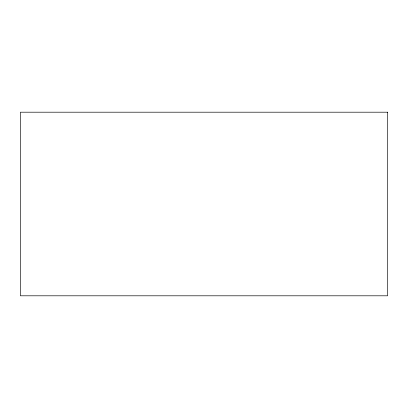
<?xml version="1.0" encoding="UTF-8"?>
<svg xmlns="http://www.w3.org/2000/svg" width="408" height="408" viewBox="0 0 408 408"><rect width="100%" height="100%" fill="white"/><g stroke="black" fill="none" stroke-linecap="round" stroke-linejoin="round"><path stroke-width="0.61" d="M387.6 112.2L20.4 112.2L20.4 295.8L387.6 295.8L387.6 112.2"/></g></svg>
